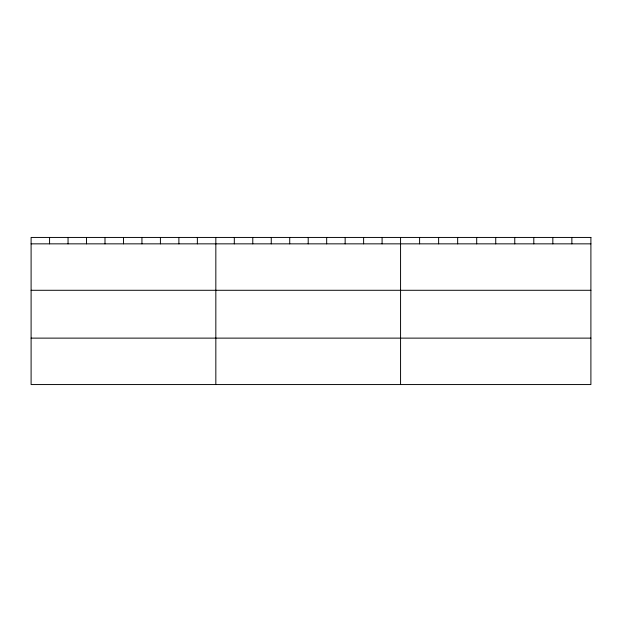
<?xml version="1.0" encoding="UTF-8"?>
<svg xmlns="http://www.w3.org/2000/svg" width="622" height="622" viewBox="0 0 622 622"><rect width="100%" height="100%" fill="white"/><g stroke="black" fill="none" stroke-linecap="round" stroke-linejoin="round"><path stroke-width="0.93" d="M31.1 243.847L590.9 243.847M31.1 290.287L590.9 290.287M31.1 338.127L590.9 338.127M571.867 237.441L571.867 243.847M552.834 237.441L552.834 243.847M533.8 237.441L533.8 243.847M514.767 237.441L514.767 243.847M495.734 237.441L495.734 243.847M476.701 237.441L476.701 243.847M457.668 237.441L457.668 243.847M438.634 237.441L438.634 243.847M419.601 237.441L419.601 243.847M400.568 237.441L400.568 384.559M382.095 237.441L382.095 243.847M363.621 237.441L363.621 243.847M345.148 237.441L345.148 243.847M326.674 237.441L326.674 243.847M308.201 237.441L308.201 243.847M289.728 237.441L289.728 243.847M271.254 237.441L271.254 243.847M252.781 237.441L252.781 243.847M234.307 237.441L234.307 243.847M215.834 237.441L215.834 384.559M197.361 237.441L197.361 243.847M178.887 237.441L178.887 243.847M160.414 237.441L160.414 243.847M141.94 237.441L141.94 243.847M123.467 237.441L123.467 243.847M104.994 237.441L104.994 243.847M86.52 237.441L86.52 243.847M68.047 237.441L68.047 243.847M49.573 237.441L49.573 243.847M590.9 237.441L31.1 237.441L31.1 384.559L590.9 384.559L590.9 237.441"/></g></svg>
